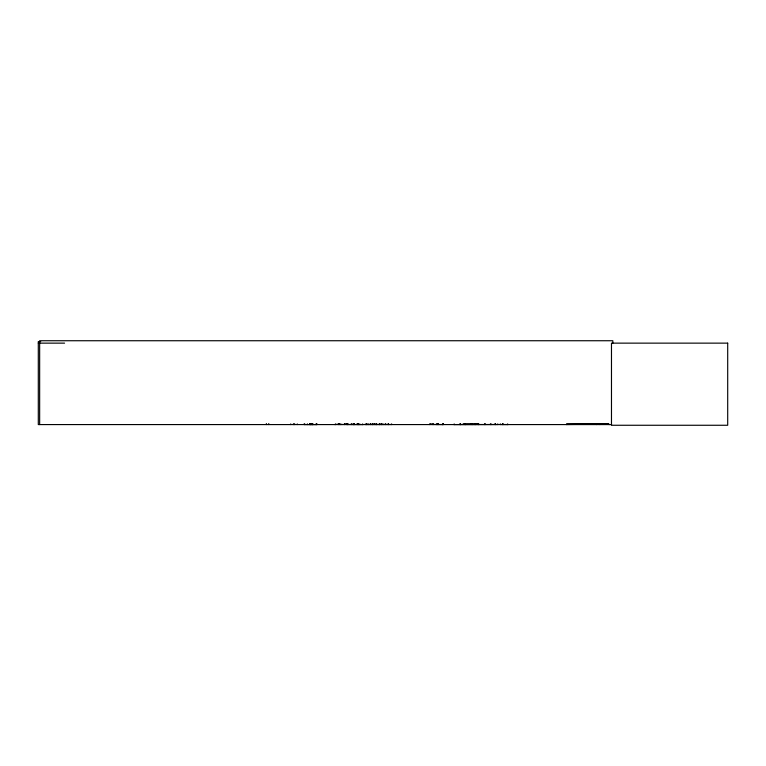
<?xml version="1.0" encoding="UTF-8"?>
<svg xmlns="http://www.w3.org/2000/svg" width="766" height="766" viewBox="0 0 766 766"><rect width="100%" height="100%" fill="white"/><g stroke="black" fill="none" stroke-linecap="round" stroke-linejoin="round"><path stroke-width="1.15" d="M304.724 424.546L304.734 423.895M316.415 424.546L316.425 423.895M430.894 424.546L430.904 423.895M443.217 424.546L443.217 423.895M370.198 424.469L370.227 423.895M381.908 424.469L381.937 423.895M453.826 424.575L497.67 424.488M346.117 424.488L346.194 423.952M354.122 424.469L354.103 423.952M334.732 424.575L339.635 423.952L339.711 424.575M309.751 424.546L309.818 423.55M391.55 424.488L365.459 424.488M340.228 424.488L346.194 424.402M40.694 341.598L38.3 341.598L38.3 424.575L611.632 424.575M38.3 343.139L64.574 343.139M463.095 424.038L478.434 424.038M463.066 424.259L478.463 424.24M566.524 424.278L599.912 424.278M363.18 424.546L347.065 424.488M429.659 424.575L429.659 423.895L429.716 424.402L443.303 424.546L443.294 423.722M508.212 424.546L500.399 424.488M566.524 424.508L608.759 424.067L566.524 424.029L566.553 424.575M608.846 424.105L596.408 424.067L596.436 424.575M609.439 424.575L608.846 424.45M376.566 424.488L376.719 423.722M351.824 424.488L351.824 423.895M370.945 424.488L370.868 423.952M357.396 424.469L357.54 423.722M438.43 424.488L438.372 423.952M385.805 424.469L385.767 423.895M374.258 424.488L374.21 423.895M374.114 424.488L374.057 423.895M430.98 424.488L430.98 423.895M612.829 343.139L612.829 340.736L39.65 340.736L39.65 424.575M599.883 424.029L599.912 424.575M507.667 423.895L507.667 424.575M502.994 423.722L502.994 424.575M502.745 423.722L502.745 424.575M500.265 423.895L500.265 424.575M497.814 423.895L497.814 424.575M495.334 423.722L495.334 424.575M495.075 423.722L495.075 424.575M491.111 423.895L491.111 424.575M490.412 423.895L490.412 424.575M485.165 423.722L485.165 424.575M484.744 423.722L484.677 424.575M478.731 423.722L478.798 424.575M478.3 423.722L478.3 424.575M475.609 423.895L475.571 424.575M474.91 423.722L474.91 424.575M472.354 423.895L472.354 424.575M471.138 423.895L471.138 424.575M465.364 423.722L465.364 424.575M465 423.722L465 424.575M460.663 423.895L460.663 424.575M460.328 423.722L460.328 424.575M459.964 423.722L459.964 424.575M454.19 423.895L454.19 424.575M438.305 423.895L438.305 424.575M437.348 423.722L437.281 424.575M433.154 423.722L433.154 424.575M432.857 423.722L432.857 424.575M391.665 423.895L391.665 424.575M388.467 423.722L388.467 424.575M388.171 423.722L388.171 424.575M385.212 423.895L385.212 424.575M383.019 423.895L383.019 424.575M381.315 423.722L381.315 424.575M381.114 423.722L381.114 424.575M379.687 423.722L379.658 424.575M379.285 423.722L379.285 424.575M376.47 423.895L376.47 424.575M376.307 423.722L376.307 424.575M375.062 423.722L375.062 424.575M372.755 423.722L372.755 424.575M372.563 423.722L372.563 424.575M370.792 423.895L370.792 424.575M368.666 423.895L368.666 424.575M366.914 423.722L366.914 424.575M366.732 423.722L366.732 424.575M365.305 423.895L365.305 424.575M362.691 423.895L362.691 424.575M359.752 423.895L359.752 424.575M358.335 423.722L358.335 424.575M358.143 423.722L358.143 424.575M357.301 423.895L357.301 424.575L357.243 423.722M354.275 423.895L354.275 424.575M354.036 423.895L354.036 424.575M353.432 423.722L353.432 424.575M353.241 423.722L353.241 424.575M351.24 423.895L351.24 424.575M347.869 423.722L347.869 424.575M347.716 423.722L347.716 424.575M346.902 423.895L346.902 424.575M346.27 423.895L346.27 424.575M344.853 423.722L344.853 424.575M344.662 423.722L344.662 424.575M340.793 423.895L340.793 424.575M338.898 423.722L338.898 424.575M338.744 423.722L338.744 424.575M335.374 423.895L335.374 424.575M317.047 423.895L317.038 424.575L304.102 424.546L304.102 423.895M316.052 423.895L316.052 424.575M312.854 423.722L312.854 424.575M312.547 423.722L312.547 424.575M312.212 423.55L312.212 424.575M311.848 423.722L311.839 424.575M311.092 423.722L311.111 424.575M310.67 423.722L310.68 424.575M310.517 423.895L310.517 424.575L310.469 423.722M310.038 423.722L310.058 424.575M307.396 423.895L307.396 424.575M297.256 423.895L297.256 424.575M294.699 423.895L294.699 424.575M294 423.895L294.048 424.575M293.349 423.895L293.349 424.575M290.745 423.895L290.745 424.575M268.751 423.55L268.751 424.575M266.357 423.55L266.357 424.575M464.627 424.402L464.665 423.895L464.627 424.402M727.7 343.139L611.479 343.139L611.479 425.264L727.7 425.264L727.7 343.139M442.633 424.575L442.633 423.895L442.595 424.575M436.917 424.575L436.917 423.722L436.859 424.575"/></g></svg>
